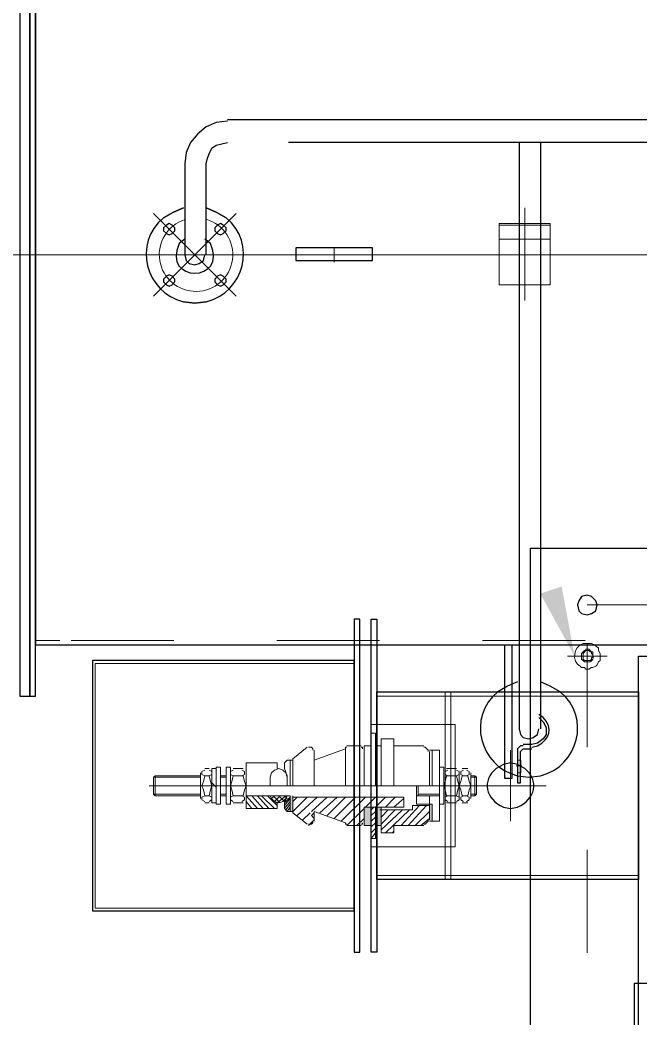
# Model space of a CAD drawing. Header units: metres. Extents: x 530339 to 530792, y 2675149 to 2675327.
# Drawn here: x 530571.297 to 530571.901, y 2675244.046 to 2675245.016 of the extents above; entities that cross this region are included whole.
import ezdxf

# ---------------------------------------------------------------- set-up
doc = ezdxf.new("R2010")
doc.units = ezdxf.units.M
doc.linetypes.add('PDF_IMPORT', pattern=[1, 0.8, -0.2])
doc.layers.add('IDT', color=7, linetype='Continuous')

# ---------------------------------------------------------------- blocks, each defined once
blk = doc.blocks.new('IDT')
at = {"layer": 'IDT', "transparency": 33554559}
for points in [[(16.49559, 9.90925), (16.49559, 9.92585), (16.49283, 9.92585), (16.49283, 9.90925)], [(16.54815, 9.91202), (16.54815, 9.93), (16.54262, 9.93), (16.54262, 9.91202)], [(16.55922, 9.93), (16.5523, 9.93), (16.5523, 9.91202), (16.55922, 9.91202)], [(16.63114, 9.90095), (16.63114, 9.91617), (16.62838, 9.91617), (16.62838, 9.90095)]]:
    blk.add_hatch(color=0, dxfattribs=at).paths.add_polyline_path(points)
at = {"layer": 'IDT', "color": 0, "lineweight": 25}
for p, q in [((16.39739, 14.30905), (16.39739, 9.66028)), ((16.29227, 14.20393), (16.29227, 9.7654)), ((16.29642, 10.08353), (16.29642, 10.86363)), ((16.29642, 10.08353), (16.29642, 10.86363)), ((16.00596, 10.08353), (16.29642, 10.08353)), ((16.00596, 10.08353), (16.29642, 10.08353)), ((16.54677, 9.72944), (16.54677, 10.0531)), ((16.54677, 10.0531), (16.5523, 10.0531)), ((16.5523, 10.0531), (16.5523, 9.72944)), ((16.5689, 10.0531), (16.56337, 10.0531)), ((16.56337, 10.0531), (16.56337, 9.72944)), ((16.5689, 9.72944), (16.5689, 10.0531)), ((16.8234, 10.01299), (16.5689, 10.01299)), ((16.5689, 10.01299), (16.5689, 9.76955)), ((16.8234, 9.76955), (16.8234, 10.01299)), ((16.29227, 9.79998), (16.29227, 9.98256)), ((16.29227, 9.98256), (16.54677, 9.98256)), ((16.54677, 9.98256), (16.54677, 9.79998)), ((16.41676, 9.9134), (16.40984, 9.91202)), ((16.42367, 9.91202), (16.41676, 9.9134)), ((16.40984, 9.8885), (16.40707, 9.8885)), ((16.40707, 9.8885), (16.40707, 9.86084)), ((16.40984, 9.85808), (16.40984, 9.8885)), ((16.39877, 9.88297), (16.38771, 9.88159)), ((16.40984, 9.88159), (16.39877, 9.88297)), ((16.40707, 9.86637), (16.40707, 9.87882)), ((16.40984, 9.86637), (16.40984, 9.87882)), ((16.41537, 9.75434), (16.41537, 9.88436)), ((16.41537, 9.88436), (16.42229, 9.88436)), ((16.42229, 9.88436), (16.42229, 9.83594)), ((16.40292, 9.87467), (16.40984, 9.87052)), ((16.40984, 9.87052), (16.41676, 9.86914)), ((16.41676, 9.86914), (16.42367, 9.87052)), ((16.42367, 9.87052), (16.43059, 9.87467)), ((16.40707, 9.85808), (16.40431, 9.85531)), ((16.40707, 9.86084), (16.40707, 9.85808)), ((16.40984, 9.85531), (16.40984, 9.85808)), ((16.38494, 9.84563), (16.39048, 9.84978)), ((16.39601, 9.85393), (16.39048, 9.85254)), ((16.39048, 9.84978), (16.39601, 9.85116)), ((16.40154, 9.85531), (16.39601, 9.85531)), ((16.39601, 9.85116), (16.40431, 9.85116)), ((16.40431, 9.85531), (16.40154, 9.85531)), ((16.40431, 9.85254), (16.40707, 9.85254)), ((16.40707, 9.85254), (16.40984, 9.85531)), ((16.38218, 9.84148), (16.38494, 9.84563)), ((16.38218, 9.83456), (16.38218, 9.84148)), ((16.39048, 9.84148), (16.38909, 9.83594)), ((16.39462, 9.84424), (16.39048, 9.84148)), ((16.39877, 9.84563), (16.39462, 9.84424)), ((16.40431, 9.84424), (16.39877, 9.84563)), ((16.40707, 9.84148), (16.40431, 9.84424)), ((16.40846, 9.83594), (16.40707, 9.84148)), ((16.38494, 9.82903), (16.38218, 9.83456)), ((16.38909, 9.82488), (16.38494, 9.82903)), ((16.38771, 9.26609), (16.38771, 9.83594)), ((16.40846, 9.26609), (16.40846, 9.83594)), ((16.42229, 9.83594), (16.42229, 9.75434)), ((16.38494, 9.82488), (16.38909, 9.82211)), ((16.54677, 9.79998), (16.29227, 9.79998)), ((16.36834, 9.79998), (16.37803, 9.79445)), ((16.41952, 9.79445), (16.4292, 9.79998)), ((16.88426, 9.80413), (16.87873, 9.80413)), ((16.87873, 9.80413), (16.87873, 8.9452)), ((16.88426, 8.9452), (16.88426, 9.80413)), ((16.89394, 9.80413), (16.88426, 9.80413)), ((16.88426, 9.80413), (16.88426, 8.9452)), ((16.89394, 8.9452), (16.89394, 9.80413)), ((16.37803, 9.79445), (16.38771, 9.7903)), ((16.40984, 9.7903), (16.41952, 9.79445)), ((16.5689, 9.76955), (16.8234, 9.76955)), ((16.29227, 9.7654), (15.36418, 9.7654)), ((16.87873, 9.75434), (14.77772, 9.75434)), ((16.42229, 9.75434), (16.41537, 9.75434)), ((16.87873, 8.99637), (16.87873, 9.75434)), ((16.5523, 9.72944), (16.54677, 9.72944)), ((16.56337, 9.72944), (16.5689, 9.72944)), ((16.33377, 9.72114), (16.33238, 9.71561)), ((16.33792, 9.72391), (16.33377, 9.72114)), ((16.34207, 9.72529), (16.33792, 9.72391)), ((16.3476, 9.72391), (16.34207, 9.72529)), ((16.35036, 9.72114), (16.3476, 9.72391)), ((16.35175, 9.71561), (16.35036, 9.72114)), ((16.33238, 9.71561), (16.33377, 9.71146)), ((16.33377, 9.71146), (16.33792, 9.70731)), ((16.3476, 9.70731), (16.35036, 9.71146)), ((16.35036, 9.71146), (16.35175, 9.71561)), ((16.33792, 9.70731), (16.34207, 9.70593)), ((16.34207, 9.70593), (16.3476, 9.70731)), ((16.39739, 9.66028), (15.27012, 9.66028)), ((16.71275, 9.421), (16.72381, 9.42238)), ((16.72381, 9.42238), (16.71275, 9.421)), ((16.72381, 9.42238), (16.73488, 9.421)), ((16.73488, 9.421), (16.72381, 9.42238)), ((16.69615, 9.4044), (16.69339, 9.40164)), ((16.69339, 9.40164), (16.69339, 9.39887)), ((16.69892, 9.40579), (16.69615, 9.4044)), ((16.70168, 9.4044), (16.69892, 9.40579)), ((16.70445, 9.40164), (16.70168, 9.4044)), ((16.70445, 9.39887), (16.70445, 9.40164)), ((16.74594, 9.4044), (16.74318, 9.40164)), ((16.74318, 9.40164), (16.74318, 9.39887)), ((16.74871, 9.40579), (16.74594, 9.4044)), ((16.75148, 9.4044), (16.74871, 9.40579)), ((16.75424, 9.40164), (16.75148, 9.4044)), ((16.75424, 9.39887), (16.75424, 9.40164)), ((16.69339, 9.39887), (16.69615, 9.3961)), ((16.69615, 9.3961), (16.69892, 9.39472)), ((16.69892, 9.39472), (16.70168, 9.3961)), ((16.70168, 9.3961), (16.70445, 9.39887)), ((16.74318, 9.39887), (16.74594, 9.3961)), ((16.74594, 9.3961), (16.74871, 9.39472)), ((16.74871, 9.39472), (16.75148, 9.3961)), ((16.75148, 9.3961), (16.75424, 9.39887)), ((16.62561, 9.38089), (16.55092, 9.38089)), ((16.55092, 9.38089), (16.55092, 9.36844)), ((16.62561, 9.36844), (16.62561, 9.38089)), ((16.71552, 9.38089), (16.71413, 9.37536)), ((16.71967, 9.38365), (16.71552, 9.38089)), ((16.72381, 9.38504), (16.71967, 9.38365)), ((16.72935, 9.38365), (16.72381, 9.38504)), ((16.73211, 9.38089), (16.72935, 9.38365)), ((16.7335, 9.37536), (16.73211, 9.38089)), ((16.71275, 9.37536), (16.71275, 9.28683)), ((16.7335, 9.28683), (16.7335, 9.37536)), ((16.55092, 9.36844), (16.62561, 9.36844)), ((16.7086, 9.36429), (16.71413, 9.36014)), ((16.7335, 9.36014), (16.73903, 9.36429)), ((16.69615, 9.35461), (16.69339, 9.35184)), ((16.69339, 9.35184), (16.69339, 9.34908)), ((16.69892, 9.35599), (16.69615, 9.35461)), ((16.70168, 9.35461), (16.69892, 9.35599)), ((16.70445, 9.35184), (16.70168, 9.35461)), ((16.70445, 9.34908), (16.70445, 9.35184)), ((16.74594, 9.35461), (16.74318, 9.35184)), ((16.74318, 9.35184), (16.74318, 9.34908)), ((16.74871, 9.35599), (16.74594, 9.35461)), ((16.75148, 9.35461), (16.74871, 9.35599)), ((16.75424, 9.35184), (16.75148, 9.35461)), ((16.75424, 9.34908), (16.75424, 9.35184)), ((16.69339, 9.34908), (16.69615, 9.34631)), ((16.69615, 9.34631), (16.69892, 9.34493)), ((16.69892, 9.34493), (16.70168, 9.34631)), ((16.70168, 9.34631), (16.70445, 9.34908)), ((16.74318, 9.34908), (16.74594, 9.34631)), ((16.74594, 9.34631), (16.74871, 9.34493)), ((16.74871, 9.34493), (16.75148, 9.34631)), ((16.75148, 9.34631), (16.75424, 9.34908)), ((16.70307, 9.33386), (16.69339, 9.33939)), ((16.69339, 9.33939), (16.70307, 9.33386)), ((16.71275, 9.32971), (16.70307, 9.33386)), ((16.70307, 9.33386), (16.71275, 9.32971)), ((16.74456, 9.33386), (16.73488, 9.32971)), ((16.73488, 9.32971), (16.74456, 9.33386)), ((16.75424, 9.33939), (16.74456, 9.33386)), ((16.74456, 9.33386), (16.75424, 9.33939)), ((16.71275, 9.28683), (16.71137, 9.2813)), ((16.73211, 9.27577), (16.7335, 9.28683)), ((16.70998, 9.27715), (16.70722, 9.27162)), ((16.71137, 9.2813), (16.70998, 9.27715)), ((16.72796, 9.26609), (16.73211, 9.27577)), ((16.70307, 9.26885), (16.692, 9.26609)), ((16.70722, 9.27162), (16.70307, 9.26885)), ((16.72105, 9.25779), (16.72796, 9.26609)), ((16.71275, 9.25087), (16.72105, 9.25779)), ((16.692, 9.24534), (16.70307, 9.24672)), ((16.70307, 9.24672), (16.71275, 9.25087)), ((14.96445, 9.24396), (16.692, 9.24396))]:
    blk.add_line(p, q, dxfattribs=at)
at = {"layer": 'IDT', "color": 0, "linetype": 'PDF_IMPORT', "lineweight": 13, "ltscale": 0.113333}
for p, q in [((16.34207, 14.25373), (16.34207, 9.71561)), ((16.34207, 9.71561), (15.32545, 9.71561))]:
    blk.add_line(p, q, dxfattribs=at)
at = {"layer": 'IDT', "color": 0, "lineweight": 13}
for p, q in [((16.82064, 10.01022), (16.5689, 10.01022)), ((16.5689, 10.01022), (16.5689, 9.77232)), ((16.82064, 9.77232), (16.82064, 10.01022)), ((16.47485, 9.98256), (16.47485, 9.79998)), ((16.48038, 9.98256), (16.48038, 9.79998)), ((16.29227, 9.97841), (16.54677, 9.97841)), ((16.29227, 9.80413), (16.29227, 9.97841)), ((16.54677, 9.97841), (16.54677, 9.80413)), ((16.41676, 9.85669), (16.41676, 9.92585)), ((16.38218, 9.89127), (16.45133, 9.89127)), ((16.40984, 9.87882), (16.40707, 9.87882)), ((16.40569, 9.87191), (16.41122, 9.87191)), ((16.40984, 9.86637), (16.40707, 9.86637)), ((16.54677, 9.80413), (16.29227, 9.80413)), ((16.34068, 9.77785), (16.33792, 9.77647)), ((16.34345, 9.77785), (16.34068, 9.77785)), ((16.34483, 9.77647), (16.34345, 9.77785)), ((16.331, 9.77094), (16.32962, 9.76955)), ((16.32962, 9.76955), (16.32962, 9.76264)), ((16.33238, 9.7737), (16.331, 9.77094)), ((16.33377, 9.77509), (16.33238, 9.7737)), ((16.33653, 9.77647), (16.33377, 9.77509)), ((16.33792, 9.77647), (16.33653, 9.77647)), ((16.3393, 9.76955), (16.33792, 9.76817)), ((16.33792, 9.76817), (16.33792, 9.76679)), ((16.34483, 9.76955), (16.3393, 9.76955)), ((16.34483, 9.77094), (16.34207, 9.77094)), ((16.3476, 9.77647), (16.34483, 9.77647)), ((16.3476, 9.76817), (16.34483, 9.77094)), ((16.34621, 9.76817), (16.34483, 9.76955)), ((16.34621, 9.76264), (16.34621, 9.76817)), ((16.34898, 9.77509), (16.3476, 9.77647)), ((16.3476, 9.76264), (16.3476, 9.76817)), ((16.5689, 9.77232), (16.82064, 9.77232)), ((16.36143, 9.7654), (16.3227, 9.7654)), ((16.32962, 9.76264), (16.331, 9.75987)), ((16.331, 9.75987), (16.331, 9.75711)), ((16.33792, 9.76679), (16.33653, 9.76679)), ((16.33653, 9.76679), (16.33653, 9.76402)), ((16.33653, 9.76402), (16.33653, 9.76125)), ((16.33653, 9.76402), (16.33792, 9.76264)), ((16.33653, 9.76125), (16.33792, 9.76125)), ((16.33792, 9.76264), (16.33792, 9.76125)), ((16.33792, 9.76125), (16.34068, 9.75849)), ((16.33792, 9.76125), (16.3393, 9.76125)), ((16.3393, 9.76125), (16.34068, 9.75987)), ((16.34068, 9.75987), (16.34207, 9.75987)), ((16.34068, 9.75849), (16.34207, 9.75849)), ((16.34207, 9.75987), (16.34345, 9.75987)), ((16.34207, 9.75849), (16.34345, 9.75849)), ((16.34345, 9.75987), (16.34621, 9.76264)), ((16.34345, 9.75849), (16.34345, 9.75987)), ((16.34345, 9.75987), (16.34483, 9.75987)), ((16.34483, 9.75987), (16.3476, 9.76264)), ((16.331, 9.75711), (16.33377, 9.75572)), ((16.33377, 9.75572), (16.33515, 9.75434)), ((16.33515, 9.75434), (16.33792, 9.75296)), ((16.33792, 9.75296), (16.34207, 9.75296)), ((16.34207, 9.75296), (16.34621, 9.75296)), ((16.87873, 9.75019), (16.85521, 9.75019)), ((16.87873, 9.00052), (16.87873, 9.75019)), ((16.6837, 9.33524), (16.76393, 9.41547)), ((16.76393, 9.33524), (16.6837, 9.41547)), ((16.58827, 9.36844), (16.58827, 9.38227)), ((16.9714, 9.37536), (14.68505, 9.37536)), ((16.63114, 9.37536), (16.54677, 9.37536))]:
    blk.add_line(p, q, dxfattribs=at)
at = {"layer": 'IDT', "color": 0, "lineweight": 20}
for p, q in [((16.54677, 9.95075), (16.4707, 9.95075)), ((16.4707, 9.95075), (16.4707, 9.8318)), ((16.5523, 9.95075), (16.54677, 9.95075)), ((16.54677, 9.95075), (16.54677, 9.8318)), ((16.5523, 9.8318), (16.5523, 9.95075)), ((16.4707, 9.8318), (16.54677, 9.8318)), ((16.54677, 9.8318), (16.5523, 9.8318))]:
    blk.add_line(p, q, dxfattribs=at)
at = {"layer": 'IDT', "color": 0, "lineweight": 9}
for p, q in [((16.51496, 9.91478), (16.53847, 9.93691)), ((16.52187, 9.91478), (16.54262, 9.93415)), ((16.53017, 9.93553), (16.53156, 9.93691)), ((16.54815, 9.93691), (16.5523, 9.94245)), ((16.54815, 9.93277), (16.5523, 9.93691)), ((16.49559, 9.91617), (16.50943, 9.93)), ((16.49559, 9.92308), (16.50389, 9.93)), ((16.49836, 9.91064), (16.51634, 9.93)), ((16.50528, 9.91064), (16.52326, 9.93)), ((16.52879, 9.91478), (16.54262, 9.92862)), ((16.54815, 9.92723), (16.5523, 9.93138)), ((16.54815, 9.9217), (16.5523, 9.92585)), ((16.55784, 9.90234), (16.58135, 9.92585)), ((16.55922, 9.9134), (16.57582, 9.93)), ((16.55922, 9.92308), (16.56614, 9.93)), ((16.60763, 9.92447), (16.61316, 9.93)), ((16.61178, 9.91755), (16.6187, 9.92447)), ((16.53571, 9.91478), (16.54262, 9.9217)), ((16.54262, 9.91478), (16.54401, 9.91478)), ((16.54815, 9.91617), (16.5523, 9.92032)), ((16.54954, 9.91202), (16.5523, 9.91478)), ((16.56752, 9.90234), (16.58827, 9.92308)), ((16.5772, 9.90234), (16.59518, 9.92032)), ((16.5855, 9.90234), (16.6021, 9.91755)), ((16.59518, 9.90234), (16.6104, 9.91617)), ((16.60486, 9.90234), (16.62423, 9.92032)), ((16.61455, 9.90234), (16.62838, 9.91617)), ((16.63114, 9.91202), (16.63391, 9.91617)), ((16.63114, 9.91478), (16.63114, 9.91617)), ((16.63114, 9.90925), (16.63529, 9.91478)), ((16.52049, 9.90372), (16.53017, 9.91202)), ((16.52879, 9.90234), (16.53847, 9.91202)), ((16.53847, 9.90234), (16.54815, 9.91202)), ((16.54815, 9.90234), (16.55784, 9.91202)), ((16.62423, 9.90234), (16.62838, 9.90649)), ((16.63114, 9.90649), (16.63668, 9.9134)), ((16.63114, 9.90372), (16.63668, 9.91064)), ((16.63114, 9.90234), (16.63668, 9.90787)), ((16.64359, 9.90787), (16.63529, 9.90095)), ((16.63668, 9.90649), (16.64221, 9.90095)), ((16.64083, 9.90787), (16.64774, 9.90095)), ((16.64636, 9.90649), (16.64083, 9.90095)), ((16.64359, 9.91064), (16.65327, 9.90095)), ((16.64636, 9.9134), (16.65881, 9.90095)), ((16.65189, 9.9134), (16.66296, 9.90095)), ((16.65742, 9.9134), (16.66849, 9.90095)), ((16.66296, 9.9134), (16.67402, 9.90095)), ((16.66849, 9.9134), (16.67402, 9.90649)), ((16.67402, 9.9134), (16.67402, 9.91202)), ((16.63391, 9.90372), (16.63668, 9.90095)), ((16.64912, 9.90372), (16.64636, 9.90095)), ((16.40292, 9.41962), (16.40292, 9.32971))]:
    blk.add_line(p, q, dxfattribs=at)
at = {"layer": 'IDT', "color": 0, "lineweight": 15}
for p, q in [((16.53017, 9.93553), (16.53017, 9.93691)), ((16.53017, 9.93691), (16.53156, 9.93691)), ((16.53017, 9.93138), (16.53017, 9.93553)), ((16.53156, 9.93691), (16.54124, 9.93691)), ((16.54124, 9.93691), (16.54262, 9.93691)), ((16.54262, 9.93691), (16.54262, 9.93553)), ((16.54262, 9.93553), (16.54262, 9.91202)), ((16.5523, 9.94245), (16.54815, 9.94245)), ((16.54815, 9.94245), (16.54815, 9.91202)), ((16.5523, 9.91202), (16.5523, 9.94245)), ((16.48591, 9.85669), (16.48591, 9.92585)), ((16.48591, 9.92585), (16.49283, 9.92585)), ((16.49283, 9.92585), (16.49559, 9.92585)), ((16.49283, 9.90925), (16.49283, 9.92585)), ((16.49559, 9.92447), (16.49559, 9.90095)), ((16.49974, 9.92862), (16.49698, 9.92585)), ((16.49698, 9.92585), (16.49698, 9.92447)), ((16.50113, 9.92862), (16.49974, 9.92862)), ((16.50113, 9.93), (16.52879, 9.93)), ((16.52879, 9.93), (16.53017, 9.93)), ((16.53017, 9.93), (16.53017, 9.93138)), ((16.54262, 9.91478), (16.54262, 9.93)), ((16.54262, 9.93), (16.54815, 9.93)), ((16.55922, 9.93), (16.5523, 9.93)), ((16.55922, 9.92723), (16.55922, 9.93)), ((16.55922, 9.9134), (16.55922, 9.92723)), ((16.56199, 9.92862), (16.5606, 9.92862)), ((16.5606, 9.92862), (16.5606, 9.92723)), ((16.56199, 9.93), (16.57582, 9.93)), ((16.57582, 9.92862), (16.5772, 9.92862)), ((16.5772, 9.92862), (16.5772, 9.92723)), ((16.5772, 9.92723), (16.60763, 9.91617)), ((16.60763, 9.91617), (16.60763, 9.92585)), ((16.6104, 9.92862), (16.60901, 9.92723)), ((16.60901, 9.92723), (16.60901, 9.92585)), ((16.61316, 9.92862), (16.6104, 9.92862)), ((16.62838, 9.91755), (16.61455, 9.92862)), ((16.51219, 9.91064), (16.51219, 9.91478)), ((16.51219, 9.91478), (16.54262, 9.91478)), ((16.6104, 9.92032), (16.60763, 9.92308)), ((16.60763, 9.91755), (16.6104, 9.92032)), ((16.62838, 9.90095), (16.62838, 9.91755)), ((16.63114, 9.91617), (16.62838, 9.91617)), ((16.62838, 9.91617), (16.62838, 9.90095)), ((16.63114, 9.91617), (16.63391, 9.91617)), ((16.63114, 9.90095), (16.63114, 9.91617)), ((16.63391, 9.91617), (16.63668, 9.9134)), ((16.45963, 9.90649), (16.45687, 9.9051)), ((16.45687, 9.9051), (16.45687, 9.90234)), ((16.45825, 9.90787), (16.46378, 9.90787)), ((16.46517, 9.9051), (16.4624, 9.90649)), ((16.46517, 9.90234), (16.46517, 9.9051)), ((16.46931, 9.90649), (16.46655, 9.9051)), ((16.46655, 9.9051), (16.46655, 9.90234)), ((16.46931, 9.90787), (16.479, 9.90787)), ((16.48038, 9.9051), (16.47761, 9.90649)), ((16.48038, 9.90234), (16.48038, 9.9051)), ((16.48176, 9.87329), (16.48176, 9.90925)), ((16.48176, 9.90925), (16.48591, 9.90925)), ((16.48591, 9.87329), (16.48591, 9.90925)), ((16.48591, 9.90925), (16.48591, 9.87329)), ((16.50804, 9.90925), (16.49283, 9.90925)), ((16.49559, 9.91064), (16.51219, 9.91064)), ((16.50804, 9.89127), (16.50804, 9.90925)), ((16.52049, 9.91064), (16.52049, 9.91202)), ((16.52049, 9.91202), (16.52187, 9.91202)), ((16.52049, 9.90372), (16.52049, 9.91064)), ((16.52187, 9.91202), (16.55784, 9.91202)), ((16.55784, 9.91202), (16.55922, 9.91202)), ((16.55922, 9.91202), (16.55922, 9.9134)), ((16.63668, 9.90787), (16.63391, 9.90095)), ((16.63529, 9.90372), (16.63806, 9.90649)), ((16.63668, 9.9134), (16.63668, 9.90787)), ((16.63806, 9.90649), (16.64221, 9.90787)), ((16.64221, 9.90787), (16.64636, 9.90649)), ((16.64359, 9.90787), (16.64359, 9.9134)), ((16.64359, 9.9134), (16.67402, 9.9134)), ((16.64636, 9.90787), (16.64359, 9.90787)), ((16.65327, 9.90095), (16.64636, 9.90787)), ((16.64636, 9.90649), (16.64912, 9.90372)), ((16.67402, 9.9134), (16.67402, 9.86914)), ((16.67817, 9.90649), (16.6754, 9.9051)), ((16.6754, 9.9051), (16.6754, 9.90234)), ((16.67679, 9.90787), (16.68647, 9.90787)), ((16.68924, 9.9051), (16.68647, 9.90649)), ((16.68924, 9.87329), (16.68924, 9.90925)), ((16.68924, 9.90925), (16.69339, 9.90925)), ((16.68924, 9.90234), (16.68924, 9.9051)), ((16.69339, 9.87329), (16.69339, 9.90925)), ((16.69339, 9.90925), (16.69339, 9.87329)), ((16.69892, 9.87329), (16.69892, 9.90925)), ((16.69892, 9.90925), (16.70307, 9.90925)), ((16.70307, 9.87329), (16.70307, 9.90925)), ((16.70307, 9.90925), (16.70307, 9.90787)), ((16.70307, 9.90787), (16.70722, 9.90787)), ((16.70722, 9.90787), (16.70722, 9.87467)), ((16.70998, 9.90649), (16.70722, 9.9051)), ((16.70722, 9.9051), (16.70722, 9.90234)), ((16.70998, 9.90787), (16.71413, 9.90787)), ((16.7169, 9.9051), (16.71413, 9.90649)), ((16.7169, 9.90234), (16.7169, 9.9051)), ((16.45133, 9.90095), (16.44995, 9.89957)), ((16.44995, 9.89957), (16.44995, 9.88297)), ((16.45133, 9.88159), (16.45133, 9.90095)), ((16.45133, 9.90095), (16.45548, 9.90095)), ((16.45548, 9.87882), (16.45548, 9.90372)), ((16.45687, 9.89542), (16.45548, 9.89127)), ((16.45687, 9.90234), (16.45963, 9.90095)), ((16.45825, 9.90095), (16.45687, 9.89542)), ((16.46378, 9.90095), (16.45825, 9.90095)), ((16.4624, 9.90095), (16.46517, 9.90234)), ((16.46517, 9.89542), (16.46378, 9.90095)), ((16.46655, 9.89127), (16.46517, 9.89542)), ((16.46655, 9.87882), (16.46655, 9.90372)), ((16.46655, 9.90234), (16.46931, 9.90095)), ((16.46793, 9.89542), (16.46655, 9.89127)), ((16.46931, 9.90095), (16.46793, 9.89542)), ((16.479, 9.90095), (16.46931, 9.90095)), ((16.47761, 9.90095), (16.48038, 9.90234)), ((16.48038, 9.89542), (16.479, 9.90095)), ((16.48176, 9.89127), (16.48038, 9.89542)), ((16.48591, 9.90095), (16.50666, 9.90095)), ((16.48591, 9.89957), (16.50666, 9.89957)), ((16.50804, 9.90095), (16.50666, 9.90095)), ((16.50666, 9.90095), (16.50666, 9.89127)), ((16.52049, 9.90234), (16.52049, 9.90372)), ((16.52187, 9.90234), (16.52049, 9.90234)), ((16.62838, 9.90234), (16.52187, 9.90234)), ((16.63391, 9.90095), (16.63114, 9.90095)), ((16.63391, 9.90095), (16.63529, 9.90372)), ((16.63529, 9.90095), (16.63391, 9.90095)), ((16.65051, 9.90095), (16.63391, 9.90095)), ((16.63391, 9.90095), (16.67402, 9.90095)), ((16.64912, 9.90372), (16.65051, 9.90095)), ((16.67402, 9.90095), (16.65327, 9.90095)), ((16.6754, 9.89542), (16.67402, 9.89127)), ((16.6754, 9.90234), (16.67817, 9.90095)), ((16.67679, 9.90095), (16.6754, 9.89542)), ((16.68647, 9.90095), (16.67679, 9.90095)), ((16.68647, 9.90095), (16.68924, 9.90234)), ((16.68785, 9.89542), (16.68647, 9.90095)), ((16.68924, 9.89127), (16.68785, 9.89542)), ((16.68924, 9.87882), (16.68924, 9.90372)), ((16.69339, 9.90095), (16.69892, 9.90095)), ((16.70722, 9.87882), (16.70722, 9.90372)), ((16.70722, 9.90234), (16.70998, 9.90095)), ((16.7086, 9.89542), (16.70722, 9.89127)), ((16.70998, 9.90095), (16.7086, 9.89542)), ((16.70998, 9.90095), (16.71413, 9.90095)), ((16.71413, 9.90095), (16.7169, 9.90234)), ((16.71552, 9.89542), (16.71413, 9.90095)), ((16.7169, 9.89127), (16.71552, 9.89542)), ((16.71828, 9.87882), (16.71828, 9.90372)), ((16.71828, 9.90095), (16.76254, 9.90095)), ((16.76393, 9.89957), (16.76254, 9.90095)), ((16.76254, 9.90095), (16.76254, 9.88159)), ((16.76393, 9.88297), (16.76393, 9.89957)), ((16.45548, 9.89127), (16.45687, 9.88712)), ((16.45687, 9.88712), (16.45825, 9.88159)), ((16.46378, 9.88159), (16.46517, 9.88712)), ((16.46517, 9.88712), (16.46655, 9.89127)), ((16.46655, 9.89127), (16.46793, 9.88712)), ((16.46793, 9.88712), (16.46931, 9.88159)), ((16.479, 9.88159), (16.48038, 9.88712)), ((16.48038, 9.88712), (16.48176, 9.89127)), ((16.48591, 9.89127), (16.67402, 9.89127)), ((16.49283, 9.89127), (16.49283, 9.85669)), ((16.49559, 9.85808), (16.49559, 9.89127)), ((16.53017, 9.89127), (16.53017, 9.84701)), ((16.54262, 9.84701), (16.54262, 9.89127)), ((16.54262, 9.89127), (16.54262, 9.85254)), ((16.54815, 9.89127), (16.54815, 9.84009)), ((16.5523, 9.84009), (16.5523, 9.89127)), ((16.55922, 9.85531), (16.55922, 9.89127)), ((16.5772, 9.85531), (16.5772, 9.89127)), ((16.60763, 9.85669), (16.60763, 9.89127)), ((16.62838, 9.86637), (16.62838, 9.89127)), ((16.62838, 9.89127), (16.62838, 9.86499)), ((16.63114, 9.89127), (16.63114, 9.86637)), ((16.63391, 9.88159), (16.63391, 9.89127)), ((16.63391, 9.89127), (16.63391, 9.88297)), ((16.65051, 9.88297), (16.65051, 9.89127)), ((16.67402, 9.89127), (16.6754, 9.88712)), ((16.6754, 9.88712), (16.67679, 9.88159)), ((16.68647, 9.88159), (16.68785, 9.88712)), ((16.68785, 9.88712), (16.68924, 9.89127)), ((16.70722, 9.8885), (16.70307, 9.89265)), ((16.70307, 9.89265), (16.70307, 9.87329)), ((16.70722, 9.89127), (16.7086, 9.88712)), ((16.7086, 9.88712), (16.70998, 9.88159)), ((16.71413, 9.88159), (16.71552, 9.88712)), ((16.71552, 9.88712), (16.7169, 9.89127)), ((16.44995, 9.88297), (16.45133, 9.88159)), ((16.45133, 9.88159), (16.45548, 9.88159)), ((16.45963, 9.88159), (16.45687, 9.88021)), ((16.45687, 9.88021), (16.45687, 9.87744)), ((16.45687, 9.87744), (16.45963, 9.87606)), ((16.45825, 9.88159), (16.46378, 9.88159)), ((16.46517, 9.88021), (16.4624, 9.88159)), ((16.4624, 9.87606), (16.46517, 9.87744)), ((16.46517, 9.87744), (16.46517, 9.88021)), ((16.46931, 9.88159), (16.46655, 9.88021)), ((16.46655, 9.88021), (16.46655, 9.87744)), ((16.46655, 9.87744), (16.46931, 9.87606)), ((16.46931, 9.88159), (16.479, 9.88159)), ((16.48038, 9.88021), (16.47761, 9.88159)), ((16.47761, 9.87606), (16.48038, 9.87744)), ((16.48038, 9.87744), (16.48038, 9.88021)), ((16.63391, 9.88297), (16.63529, 9.87882)), ((16.63668, 9.87467), (16.63391, 9.88159)), ((16.63529, 9.87882), (16.63806, 9.87606)), ((16.63806, 9.87606), (16.64221, 9.87467)), ((16.64221, 9.87467), (16.64636, 9.87606)), ((16.64636, 9.87606), (16.64912, 9.87882)), ((16.64912, 9.87882), (16.65051, 9.88297)), ((16.67817, 9.88159), (16.6754, 9.88021)), ((16.6754, 9.88021), (16.6754, 9.87744)), ((16.6754, 9.87744), (16.67817, 9.87606)), ((16.67679, 9.88159), (16.68647, 9.88159)), ((16.68924, 9.88021), (16.68647, 9.88159)), ((16.68647, 9.87606), (16.68924, 9.87744)), ((16.68924, 9.87744), (16.68924, 9.88021)), ((16.69339, 9.88159), (16.69892, 9.88159)), ((16.70998, 9.88159), (16.70722, 9.88021)), ((16.70722, 9.88021), (16.70722, 9.87744)), ((16.70722, 9.87744), (16.70998, 9.87606)), ((16.70998, 9.88159), (16.71413, 9.88159)), ((16.7169, 9.88021), (16.71413, 9.88159)), ((16.71413, 9.87606), (16.7169, 9.87744)), ((16.7169, 9.87744), (16.7169, 9.88021)), ((16.71828, 9.88159), (16.76254, 9.88159)), ((16.76254, 9.88159), (16.76393, 9.88297)), ((16.45825, 9.87467), (16.46378, 9.87467)), ((16.46931, 9.87467), (16.479, 9.87467)), ((16.48591, 9.87329), (16.48176, 9.87329)), ((16.60763, 9.86637), (16.5772, 9.85531)), ((16.63114, 9.86637), (16.62838, 9.86637)), ((16.63114, 9.86637), (16.63391, 9.86637)), ((16.63391, 9.86637), (16.63668, 9.86914)), ((16.63668, 9.86914), (16.63668, 9.87467)), ((16.64359, 9.86914), (16.64359, 9.87467)), ((16.67402, 9.86914), (16.64359, 9.86914)), ((16.67679, 9.87467), (16.68647, 9.87467)), ((16.69339, 9.87329), (16.68924, 9.87329)), ((16.70307, 9.87329), (16.69892, 9.87329)), ((16.70722, 9.87467), (16.70307, 9.87467)), ((16.70998, 9.87467), (16.71413, 9.87467)), ((16.49283, 9.85669), (16.48591, 9.85669)), ((16.49283, 9.85669), (16.49559, 9.85669)), ((16.49698, 9.85808), (16.49698, 9.85669)), ((16.49698, 9.85669), (16.49974, 9.85393)), ((16.60901, 9.85669), (16.60901, 9.85531)), ((16.62838, 9.86499), (16.61455, 9.85393)), ((16.49974, 9.85393), (16.50113, 9.85393)), ((16.52879, 9.85254), (16.50113, 9.85254)), ((16.53017, 9.85254), (16.52879, 9.85254)), ((16.53017, 9.85116), (16.53017, 9.85254)), ((16.53017, 9.84701), (16.53017, 9.84563)), ((16.54262, 9.85254), (16.54815, 9.85254)), ((16.54262, 9.84563), (16.54262, 9.84701)), ((16.5523, 9.85254), (16.55922, 9.85254)), ((16.55922, 9.85254), (16.55922, 9.85531)), ((16.5606, 9.85531), (16.5606, 9.85393)), ((16.5606, 9.85393), (16.56199, 9.85393)), ((16.56199, 9.85254), (16.57582, 9.85254)), ((16.5772, 9.85393), (16.57582, 9.85393)), ((16.5772, 9.85531), (16.5772, 9.85393)), ((16.60901, 9.85531), (16.6104, 9.85393)), ((16.6104, 9.85393), (16.61316, 9.85393)), ((16.53017, 9.84563), (16.53156, 9.84563)), ((16.53156, 9.84563), (16.54124, 9.84563)), ((16.54124, 9.84563), (16.54262, 9.84563)), ((16.54815, 9.84009), (16.5523, 9.84009)), ((16.37803, 9.34493), (16.37803, 9.4044)), ((16.37803, 9.4044), (16.42782, 9.4044)), ((16.42782, 9.4044), (16.42782, 9.34493)), ((16.42782, 9.36014), (16.37803, 9.36014)), ((16.42782, 9.34631), (16.37803, 9.34631)), ((16.42782, 9.34493), (16.37803, 9.34493))]:
    blk.add_line(p, q, dxfattribs=at)
at = {"layer": 'IDT', "color": 0, "lineweight": 5}
for p, q in [((16.44995, 9.89957), (16.45548, 9.89957)), ((16.69339, 9.89957), (16.69892, 9.89957)), ((16.71828, 9.89957), (16.76393, 9.89957)), ((16.4458, 9.89127), (16.76808, 9.89127)), ((16.48453, 9.89127), (16.51219, 9.89127)), ((16.54677, 9.89127), (16.49145, 9.89127)), ((16.63253, 9.89127), (16.62699, 9.89127)), ((16.63806, 9.89127), (16.62976, 9.89127)), ((16.65189, 9.89127), (16.63253, 9.89127)), ((16.64221, 9.89127), (16.67679, 9.89127)), ((16.67125, 9.89127), (16.692, 9.89127)), ((16.44995, 9.88297), (16.45548, 9.88297)), ((16.69339, 9.88297), (16.69892, 9.88297)), ((16.71828, 9.88297), (16.76393, 9.88297))]:
    blk.add_line(p, q, dxfattribs=at)
at = {"layer": 'IDT', "color": 0, "linetype": 'PDF_IMPORT', "lineweight": 13, "ltscale": 0.014167}
blk.add_line((16.84415, 9.75019), (14.77772, 9.75019), dxfattribs=at)
at = {"layer": 'IDT', "color": 0, "linetype": 'PDF_IMPORT', "lineweight": 25, "ltscale": 0.595833}
blk.add_line((14.96445, 9.26609), (16.692, 9.26609), dxfattribs=at)
at = {"layer": 'IDT', "color": 0, "lineweight": 13}
blk.add_arc((16.72266, 9.37513), 0.03575, 287.50716, 253.90236, dxfattribs=at)
at = {"layer": 'IDT', "color": 0, "lineweight": 25}
for points in [[(16.40984, 9.91202), (16.39269, 9.90513), (16.38831, 9.88558), (16.40292, 9.87467)], [(16.43059, 9.87467), (16.4452, 9.88558), (16.44082, 9.90513), (16.42367, 9.91202)], [(16.38771, 9.88159), (16.35066, 9.87246), (16.33819, 9.82449), (16.36834, 9.79998)], [(16.4292, 9.79998), (16.45936, 9.82449), (16.44688, 9.87246), (16.40984, 9.88159)], [(16.39048, 9.85254), (16.37817, 9.84544), (16.37496, 9.83613), (16.38494, 9.82488)], [(16.71275, 9.421), (16.6757, 9.41187), (16.66323, 9.3639), (16.69339, 9.33939)], [(16.71275, 9.421), (16.6757, 9.41187), (16.66323, 9.3639), (16.69339, 9.33939)], [(16.75424, 9.33939), (16.7844, 9.3639), (16.77193, 9.41187), (16.73488, 9.421)], [(16.75424, 9.33939), (16.7844, 9.3639), (16.77193, 9.41187), (16.73488, 9.421)], [(16.73903, 9.36429), (16.75664, 9.40272), (16.69099, 9.40272), (16.7086, 9.36429)]]:
    blk.add_open_spline(points, degree=3, dxfattribs=at)
at = {"layer": 'IDT', "color": 0, "lineweight": 13}
for points in [[(16.34207, 9.77094), (16.33769, 9.77163), (16.33586, 9.76822), (16.33653, 9.76402)], [(16.34621, 9.75296), (16.35546, 9.75607), (16.35765, 9.77068), (16.34898, 9.77509)]]:
    blk.add_open_spline(points, degree=3, dxfattribs=at)
at = {"layer": 'IDT', "color": 0, "lineweight": 25, "transparency": 33554559}
blk.add_solid([(16.36696, 9.69763), (16.35451, 9.7654), (16.38771, 9.70455)], dxfattribs=at)

msp = doc.modelspace()

# ---------------------------------------------------------------- block references
at = {"layer": 'IDT', "color": 8, "rotation": 180}
msp.add_blockref('IDT', (530588.19128, 2675254.16297), dxfattribs=at)

doc.saveas('drawing.dxf')
